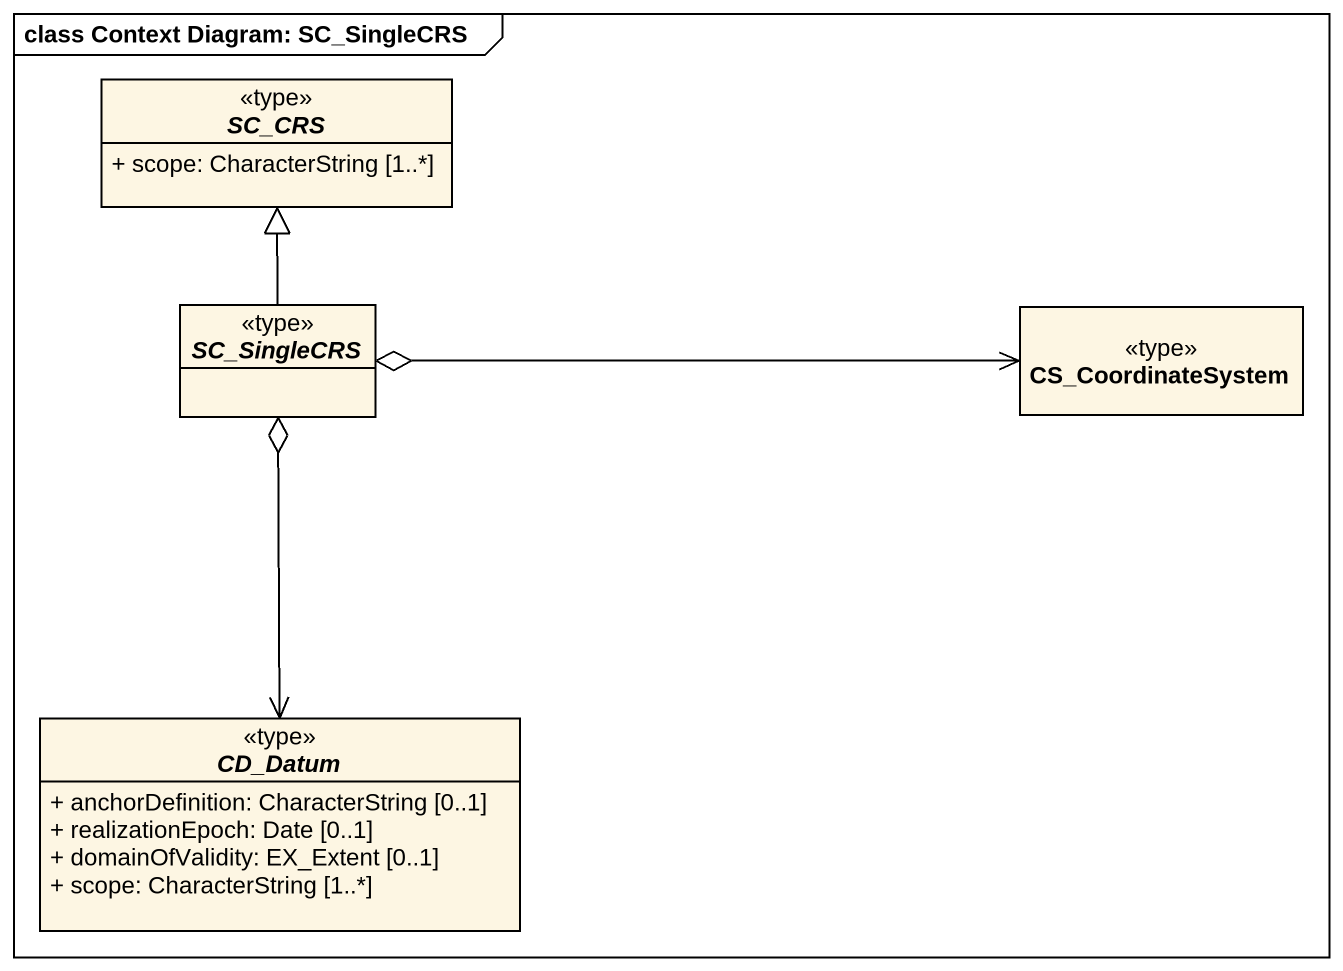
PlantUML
@startuml
mainframe class Context Diagram: SC_SingleCRS
hide circle
hide empty members
skinparam classAttributeIconSize 0
abstract class SC_CRS <<type>> {
  + scope: CharacterString [1..*]
}
abstract class SC_SingleCRS <<type>>
class CS_CoordinateSystem <<type>>
abstract class CD_Datum <<type>> {
  + anchorDefinition: CharacterString [0..1]
  + realizationEpoch: Date [0..1]
  + domainOfValidity: EX_Extent [0..1]
  + scope: CharacterString [1..*]
}
SC_SingleCRS -up-|> SC_CRS
CS_CoordinateSystem <-left-o SC_SingleCRS
CD_Datum <-up-o SC_SingleCRS
@enduml
